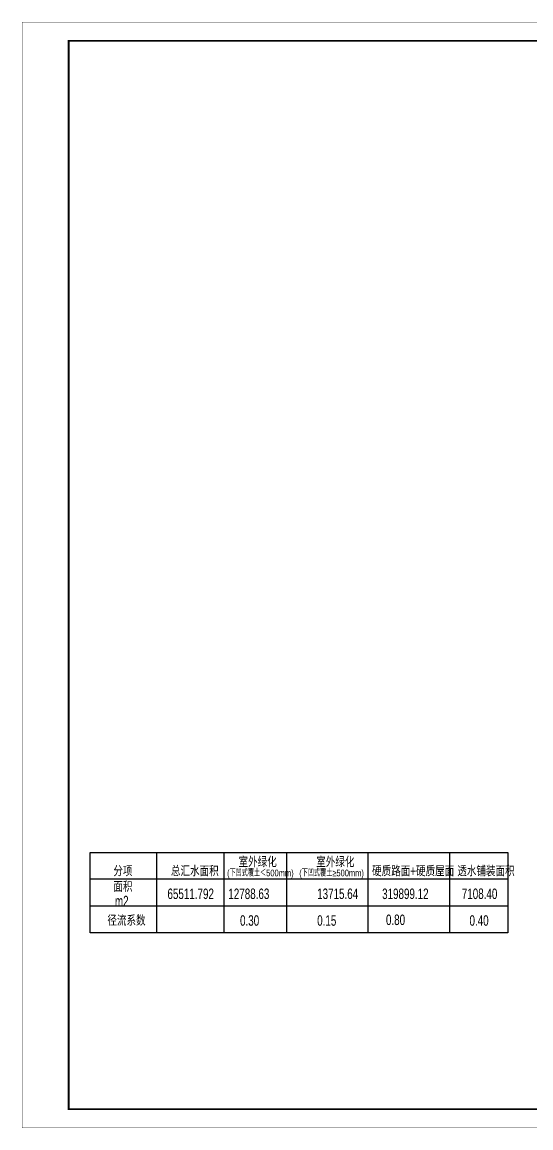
# Model space of a CAD drawing. Extents: x 332286 to 1463507, y -720758 to 86974.
# Drawn here: x 1210302 to 1237632, y -521096 to -461691 of the extents above; entities that cross this region are included whole.
import ezdxf

# ---------------------------------------------------------------- set-up
doc = ezdxf.new("R2010")
doc.units = 0
doc.header["$LTSCALE"] = 1000
doc.header["$MEASUREMENT"] = 0
doc.layers.get('0').update_dxf_attribs({"linetype": 'CONTINUOUS'})
for name, color, linetype in [('0TWT_TEXT', 7, 'CONTINUOUS'), ('SHEET_LINE', 6, 'CONTINUOUS'), ('TWT_TITLE', 7, 'CONTINUOUS')]:
    doc.layers.add(name, color=color, linetype=linetype)
doc.styles.add('样式 1', font='ROS', dxfattribs={"width": 0.7, "bigfont": 'JD'})

msp = doc.modelspace()

# ---------------------------------------------------------------- linework, layer by layer
at = {"color": 1}
for p, q in [((1217526.6, -506300.1), (1217526.6, -510620.1)), ((1221136, -506300.1), (1221136, -510620.1)), ((1224498.4, -506300.1), (1224498.4, -510620.1)), ((1228881.2, -506300.1), (1228881.2, -510620.1)), ((1233264.1, -506300.1), (1233264.1, -510620.1)), ((1236390, -507740.1), (1213962, -507740.1)), ((1236390, -509180.1), (1213962, -509180.1))]:
    msp.add_line(p, q, dxfattribs=at)
msp.add_lwpolyline([(1213962, -506300.1), (1236390, -506300.1), (1236388.1, -510620.1), (1213960.1, -510620.1)], close=True, dxfattribs=at)
at = {"layer": 'SHEET_LINE', "color": 4, "const_width": 5}
msp.add_lwpolyline([(1210305, -521093.3), (1294405, -521093.3), (1294405, -461693.3), (1210305, -461693.3)], close=True, dxfattribs=at)
at = {"layer": 'TWT_TITLE', "color": 4, "linetype": 'Continuous', "const_width": 100}
msp.add_lwpolyline([(1212805, -520093.3), (1293405, -520093.3), (1293405, -462693.3), (1212805, -462693.3)], close=True, dxfattribs=at)

# ---------------------------------------------------------------- texts
at = {"layer": '0TWT_TEXT', "color": 1, "style": '样式 1', "width": 0.7}
for s, height, p in [('室外绿化', 564, (1221929.5, -507091.1)), ('室外绿化', 564, (1226102.2, -507091.1)), ('分项', 564, (1215202.9, -507579.4)), ('总汇水面积', 564, (1218295.3, -507579.4)), ('(下凹式覆土＜500mm)', 360, (1221312.9, -507579.4)), ('(下凹式覆土≥500mm)', 360, (1225191.8, -507579.4)), ('硬质路面+硬质屋面', 564, (1229099.6, -507579.4)), ('透水铺装面积', 564, (1233679.7, -507579.4)), ('面积', 564, (1215202.9, -508416.8)), ('65511.792', 564, (1218110, -508801.2)), ('12788.63', 564, (1221380.9, -508801.2)), ('13715.64', 564, (1226151.9, -508801.2)), ('319899.12', 564, (1229640.5, -508801.2)), ('7108.40', 564, (1233922.4, -508801.2)), ('m2', 564, (1215289.2, -509193.2)), ('径流系数', 564, (1214882.3, -510236.8)), ('0.30', 564, (1222009.1, -510236.8)), ('0.15', 564, (1226153.5, -510236.8)), ('0.80', 564, (1229847.9, -510198.3)), ('0.40', 564, (1234335.8, -510236.8))]:
    msp.add_text(s, height=height, dxfattribs=at).set_placement(p)

doc.saveas('drawing.dxf')
